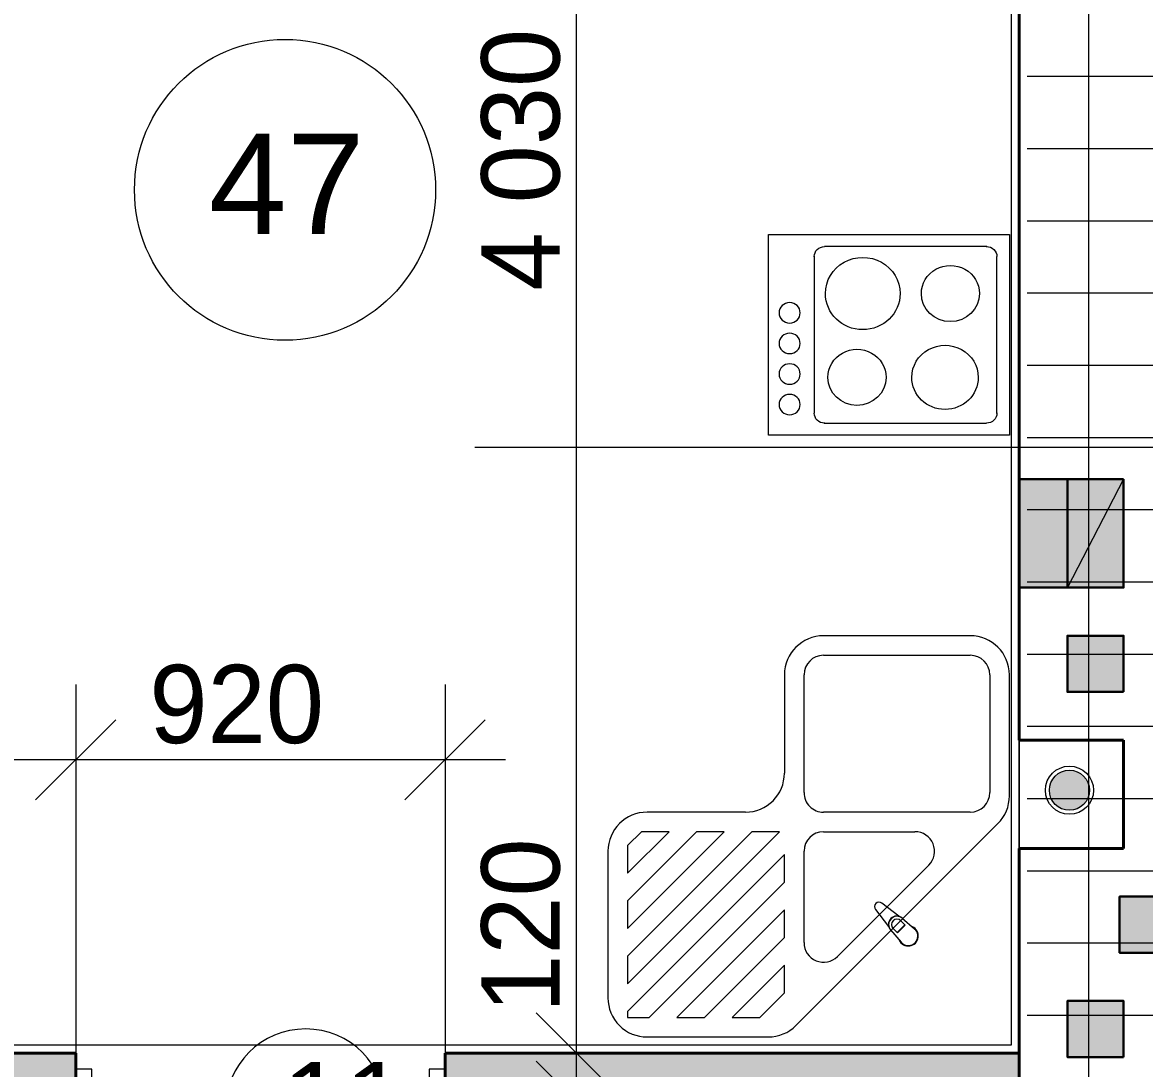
# Model space of a CAD drawing. Header units: millimetres. Extents: x 34793 to 548874, y -40792 to 166450.
# Drawn here: x 521864 to 524659, y 150887 to 153494 of the extents above; entities that cross this region are included whole.
import ezdxf
from ezdxf.enums import TextEntityAlignment as Align

# ---------------------------------------------------------------- set-up
doc = ezdxf.new("R2010")
doc.units = ezdxf.units.MM
doc.header["$MEASUREMENT"] = 0
doc.linetypes.add('Штрихштриховая', pattern=[15500, 10000, -2000, 1500, -2000])
for name, color, linetype, lineweight in [('0_Ном._пера__19', 255, 'Continuous', 0), ('0_Ном._пера__41', 7, 'Continuous', 30), ('Армування_Ном._пера__1', 7, 'Continuous', 13), ('Двери ArchiCAD_Ном._пера__1', 7, 'Continuous', 13), ('Двери ArchiCAD_Ном._пера__21', 7, 'Continuous', 20), ('Двери ArchiCAD_Ном._пера__41', 7, 'Continuous', 30), ('Двери ArchiCAD_Ном._пера__61', 7, 'Continuous', 40), ('Интерьер- Перегородка_Ном._пера__61', 7, 'Continuous', 40), ('Колонны_Ном._пера__1', 7, 'Continuous', 13), ('Колонны_Ном._пера__21', 7, 'Continuous', 20), ('Колонны_Ном._пера__41', 7, 'Continuous', 30), ('Окна ArchiCAD_Ном._пера__12', 15, 'Continuous', 18), ('Паспорта зон ArchiCAD_Ном._пера__21', 7, 'Continuous', 20), ('перегородки_Ном._пера__61', 7, 'Continuous', 40), ('Сантех. 1_Ном._пера__10', 134, 'Continuous', 18)]:
    doc.layers.add(name, color=color, linetype=linetype, lineweight=lineweight)
for name, color, linetype, lineweight, true_color in [('0_Ном._пера__98', 7, 'Continuous', 13, 0x001f3e), ('Колонны_Ном._пера__92', 7, 'Continuous', 13, 0xbf8080), ('Маркеры дверей ArchiCAD_Ном._пера__3', 7, 'Continuous', 18, 0xdd5800), ('перегородки_Ном._пера__102', 7, 'Continuous', 60, 0xcccccc), ('Перекрытия_Ном._пера__191', 7, 'Continuous', 0, 0xe8e8e8), ('Перекрытия_Ном._пера__4', 7, 'Continuous', 20, 0x016515), ('РОЗМІРИ ПЕРЕГОРОДОК_Ном._пера__98', 7, 'Continuous', 13, 0x001f3e)]:
    doc.layers.add(name, color=color, linetype=linetype, lineweight=lineweight, true_color=true_color)
for name, color, linetype in [('Двери ArchiCAD', 7, 'Continuous'), ('Интерьер- Перегородка', 7, 'Continuous'), ('Колонны', 7, 'Continuous'), ('Окна ArchiCAD', 7, 'Continuous'), ('перегородки', 7, 'Continuous'), ('Перекрытия', 7, 'Continuous'), ('пЛОЩІ 2 ПОВЕРХУ', 7, 'Continuous'), ('РОЗМІРИ ПЕРЕГОРОДОК', 7, 'Continuous'), ('Сантех. 1', 7, 'Continuous')]:
    doc.layers.add(name, color=color, linetype=linetype)
doc.styles.add('СГЕНЕРИР_СТИЛЬ_1', font='')
doc.styles.add('СГЕНЕРИР_СТИЛЬ_2', font='')
doc.styles.add('СГЕНЕРИР_СТИЛЬ_3', font='')
doc.styles.get('СГЕНЕРИР_СТИЛЬ_1').set_extended_font_data('Arial')
doc.styles.get('СГЕНЕРИР_СТИЛЬ_2').set_extended_font_data('Century Gothic', bold=True)
doc.styles.get('СГЕНЕРИР_СТИЛЬ_3').set_extended_font_data('Century Gothic')
doc.dimstyles.new('СГЕНЕРИР_СТИЛЬ__11', dxfattribs={"dimtxt": 195.000005, "dimasz": 190, "dimexe": 0.18, "dimexo": 0, "dimgap": 0.09, "dimtad": 1, "dimtih": 1, "dimtoh": 1, "dimdec": 0, "dimzin": 0, "dimdsep": 46, "dimtxsty": 'СГЕНЕРИР_СТИЛЬ_3', "dimblk": 'ARROWHEAD_6', "dimblk1": 'ARROWHEAD_6', "dimblk2": 'ARROWHEAD_6', "dimcen": 0.09, "dimclrd": 256, "dimclre": 256, "dimclrt": 256, "dimadec": 0, "dimazin": 0, "dimtfac": 1, "dimtdec": 4, "dimtmove": 2, "dimatfit": 3, "dimfxl": 0, "dimtolj": 1, "dimtzin": 0, "dimarcsym": 0})
doc.dimstyles.new('СГЕНЕРИР_СТИЛЬ__3', dxfattribs={"dimtxt": 195.000005, "dimasz": 190, "dimexe": 0.18, "dimexo": 0, "dimgap": 0.09, "dimtad": 1, "dimdec": 0, "dimzin": 0, "dimdsep": 46, "dimtxsty": 'СГЕНЕРИР_СТИЛЬ_3', "dimblk": 'ARROWHEAD_6', "dimblk1": 'ARROWHEAD_6', "dimblk2": 'ARROWHEAD_6', "dimcen": 0.09, "dimclrd": 256, "dimclre": 256, "dimclrt": 256, "dimadec": 0, "dimazin": 0, "dimtfac": 1, "dimtdec": 4, "dimtmove": 0, "dimatfit": 3, "dimfxl": 0, "dimtolj": 1, "dimtzin": 0, "dimarcsym": 0})
doc.dimstyles.new('СГЕНЕРИР_СТИЛЬ__4', dxfattribs={"dimtxt": 195.000005, "dimasz": 190, "dimexe": 0.18, "dimexo": 0, "dimgap": 0.09, "dimtad": 1, "dimtih": 1, "dimtoh": 1, "dimdec": 0, "dimzin": 0, "dimdsep": 46, "dimtxsty": 'СГЕНЕРИР_СТИЛЬ_3', "dimblk": 'ARROWHEAD_6', "dimblk1": 'ARROWHEAD_6', "dimblk2": 'ARROWHEAD_6', "dimcen": 0.09, "dimclrd": 256, "dimclre": 256, "dimclrt": 256, "dimadec": 0, "dimazin": 0, "dimtfac": 1, "dimtdec": 4, "dimtmove": 0, "dimatfit": 3, "dimfxl": 0, "dimtolj": 1, "dimtzin": 0, "dimarcsym": 0})
doc.dimstyles.new('СГЕНЕРИР_СТИЛЬ__7', dxfattribs={"dimtxt": 200, "dimasz": 190, "dimexe": 0.18, "dimexo": 0, "dimgap": 0.09, "dimtad": 1, "dimtih": 1, "dimtoh": 1, "dimdec": 0, "dimzin": 0, "dimdsep": 46, "dimtxsty": 'СГЕНЕРИР_СТИЛЬ_2', "dimblk": 'ARROWHEAD_6', "dimblk1": 'ARROWHEAD_6', "dimblk2": 'ARROWHEAD_6', "dimcen": 0.09, "dimclrd": 256, "dimclre": 256, "dimclrt": 256, "dimadec": 0, "dimazin": 0, "dimtfac": 1, "dimtdec": 4, "dimtmove": 0, "dimatfit": 3, "dimfxl": 0, "dimtolj": 1, "dimtzin": 0, "dimarcsym": 0})

# ---------------------------------------------------------------- blocks, each defined once
blk = doc.blocks.new('Перекрытие_4', base_point=(524347, 152515.6))
at = {"layer": 'Перекрытия_Ном._пера__191', "linetype": 'Continuous', "flags": 128}
blk.add_lwpolyline([(524347, 152515.6), (524347, 148625.6), (517547, 148625.6), (517547, 155075.6), (524347, 155075.6)], close=True, dxfattribs=at)
blk = doc.blocks.new('Кухня_47_31', base_point=(522518.2, 153077))
at = {"layer": 'Паспорта зон ArchiCAD_Ном._пера__21', "linetype": 'Continuous'}
blk.add_circle((522518.2, 153077), 375, dxfattribs=at)
at = {"linetype": 'Continuous', "lineweight": 0, "flags": 1}
for tag in ['ROOM_NAME', 'ROOM_AREA', 'ROOM_PERIM', 'ROOM_WALLS_SURF', 'ROOM_DOORS_SURF', 'ROOM_WINDS_SURF', 'ROOM_BASELEV', 'ROOM_HEIGHT', 'ROOM_NET_AREA', 'ROOM_REDUCED_AREA', 'ROOM_CALC_AREA', 'ROOM_VOLUME']:
    blk.add_attdef(tag, text='', height=200, dxfattribs=at).set_placement((522518.2, 153019.8), align=Align.BOTTOM_LEFT)
at = {"layer": 'Паспорта зон ArchiCAD_Ном._пера__21', "style": 'СГЕНЕРИР_СТИЛЬ_1'}
blk.add_attdef('ROOM_NUMBER', text='', height=250, dxfattribs=at).set_placement((522328.5, 152892.3), align=Align.BOTTOM_LEFT)
blk = doc.blocks.new('Ниша 12')
at = {"layer": 'Окна ArchiCAD_Ном._пера__12', "linetype": 'Continuous'}
blk.add_line((-135, 260), (135, 260), dxfattribs=at)
blk = doc.blocks.new('Дверь 1польная входная 10_4')
at = {"layer": 'Двери ArchiCAD_Ном._пера__1', "linetype": 'Continuous'}
for p, q in [((-472, 0), (-510, 0)), ((-510, 0), (-510, -75)), ((-472, -75), (-472, 0)), ((510, 0), (472, 0)), ((472, 0), (472, -75)), ((510, -75), (510, 0)), ((-510, -75), (-472, -75)), ((472, -75), (510, -75))]:
    blk.add_line(p, q, dxfattribs=at)
at = {"layer": 'Двери ArchiCAD_Ном._пера__21', "linetype": 'Continuous'}
blk.add_line((-472, 0), (472, 944), dxfattribs=at)
at = {"layer": 'Двери ArchiCAD_Ном._пера__41', "linetype": 'Continuous'}
blk.add_line((472, 0), (472, 944), dxfattribs=at)
at = {"layer": 'Двери ArchiCAD_Ном._пера__61', "linetype": 'Continuous'}
for p, q in [((-510, 130), (-510, -380)), ((510, 130), (510, -380))]:
    blk.add_line(p, q, dxfattribs=at)
blk = doc.blocks.new('Маркер двери 12_22')
at = {"layer": 'Маркеры дверей ArchiCAD_Ном._пера__3', "linetype": 'Continuous'}
for start, end in [(0, 180), (180, 0)]:
    blk.add_arc((0, -329.4), 200, start, end, dxfattribs=at)
at = {"layer": 'Маркеры дверей ArchiCAD_Ном._пера__3', "insert": (140.3, -614.6), "char_height": 200, "attachment_point": 7, "rotation": 90, "style": 'СГЕНЕРИР_СТИЛЬ_1'}
blk.add_mtext('{\\C7;д24*}', dxfattribs=at)
blk = doc.blocks.new('Стена_36', base_point=(524857, 152185.6))
at = {"layer": 'Интерьер- Перегородка_Ном._пера__61', "linetype": 'Continuous'}
for p, q in [((524347, 151705.6), (524607, 151705.6)), ((524607, 151435.6), (524607, 151705.6)), ((524347, 151435.6), (524607, 151435.6))]:
    blk.add_line(p, q, dxfattribs=at)
at = {"layer": 'Интерьер- Перегородка_Ном._пера__61', "linetype": 'Continuous', "flags": 128}
for points in [[(524347, 152185.6), (524347, 151705.6)], [(524857, 150285.6), (524857, 152185.6)], [(524347, 151435.6), (524347, 150285.6)], [(524347, 149265.6), (524347, 148745.6)], [(524857, 148745.6), (524857, 149265.6)]]:
    blk.add_lwpolyline(points, dxfattribs=at)
at = {"layer": 'Двери ArchiCAD', "color": 15, "linetype": 'Continuous', "lineweight": 18, "zscale": 1000, "rotation": 269.9999995579175}
blk.add_blockref('Дверь 1польная входная 10_4', (524727, 149775.6), dxfattribs=at)
at = {"layer": 'Маркеры дверей ArchiCAD_Ном._пера__3', "linetype": 'Continuous', "rotation": 270}
blk.add_blockref('Маркер двери 12_22', (524857, 149775.6), dxfattribs=at)
at = {"layer": 'Окна ArchiCAD', "color": 15, "linetype": 'Continuous', "lineweight": 18, "zscale": 1000, "rotation": 89.99999955791746}
blk.add_blockref('Ниша 12', (524607, 151570.6), dxfattribs=at)
blk = doc.blocks.new('Стена_57', base_point=(524857, 154955.6))
at = {"layer": 'Интерьер- Перегородка_Ном._пера__61', "linetype": 'Continuous', "flags": 128}
for points in [[(524347, 154955.6), (524347, 152185.6)], [(524857, 154955.6), (524347, 154955.6)], [(524857, 152695.6), (524857, 154445.6)]]:
    blk.add_lwpolyline(points, dxfattribs=at)
blk = doc.blocks.new('Д1 Витрина 1 10_14')
at = {"layer": 'Двери ArchiCAD_Ном._пера__1', "linetype": 'Continuous'}
for p, q in [((-460, 0), (-460, -80)), ((-420, 0), (-460, 0)), ((-420, -40), (-420, 0)), ((420, 0), (420, -40)), ((460, 0), (420, 0)), ((460, -80), (460, 0)), ((-420, -65.4), (-420, -40)), ((420, -40), (420, -65.4)), ((-460, -80), (-420, -80)), ((-420, -80), (-420, -65.4)), ((420, -65.4), (420, -80)), ((420, -80), (460, -80))]:
    blk.add_line(p, q, dxfattribs=at)
at = {"layer": 'Двери ArchiCAD_Ном._пера__21', "linetype": 'Continuous'}
blk.add_line((-420, 0), (420, 840), dxfattribs=at)
at = {"layer": 'Двери ArchiCAD_Ном._пера__41', "linetype": 'Continuous'}
blk.add_line((420, 0), (420, 840), dxfattribs=at)
at = {"layer": 'Двери ArchiCAD_Ном._пера__61', "linetype": 'Continuous'}
for p, q in [((-460, 0), (-460, -120)), ((460, 0), (460, -120))]:
    blk.add_line(p, q, dxfattribs=at)
blk = doc.blocks.new('Маркер двери 12_39')
at = {"layer": 'Маркеры дверей ArchiCAD_Ном._пера__3', "linetype": 'Continuous'}
for start, end in [(0, 180), (180, 0)]:
    blk.add_arc((-112.7, 20), 200, start, end, dxfattribs=at)
at = {"layer": 'Маркеры дверей ArchiCAD_Ном._пера__3', "insert": (109.5, 160.3), "char_height": 200, "attachment_point": 7, "rotation": 180, "style": 'СГЕНЕРИР_СТИЛЬ_1'}
blk.add_mtext('{\\C7;д11}', dxfattribs=at)
blk = doc.blocks.new('Стена_74', base_point=(524857, 150925.6))
at = {"layer": 'перегородки_Ном._пера__102', "linetype": 'Continuous'}
for points in [[(521997, 150805.6), (521997, 150925.6), (521347, 150925.6), (521347, 150805.6)], [(524347, 150805.6), (524347, 150925.6), (522917, 150925.6), (522917, 150805.6)]]:
    blk.add_hatch(color=256, dxfattribs=at).paths.add_polyline_path(points)
at = {"layer": 'перегородки_Ном._пера__61', "linetype": 'Continuous', "flags": 128}
for points in [[(521997, 150925.6), (521347, 150925.6)], [(524347, 150925.6), (522917, 150925.6)], [(524347, 150805.6), (524347, 150925.6)]]:
    blk.add_lwpolyline(points, dxfattribs=at)
at = {"layer": 'Двери ArchiCAD', "color": 15, "linetype": 'Continuous', "lineweight": 18, "zscale": 1000, "rotation": 180}
blk.add_blockref('Д1 Витрина 1 10_14', (522457, 150805.6), dxfattribs=at)
at = {"layer": 'Маркеры дверей ArchiCAD_Ном._пера__3', "linetype": 'Continuous', "rotation": 180}
blk.add_blockref('Маркер двери 12_39', (522457, 150805.6), dxfattribs=at)
blk = doc.blocks.new('*D625')
at = {"layer": '0_Ном._пера__98', "linetype": 'Continuous'}
for p, q in [((490797, 158436.6), (490797, 155595.6)), ((491707, 158436.6), (491707, 155595.6)), ((490697, 158149.1), (490897, 158349.1)), ((491607, 158149.1), (491807, 158349.1)), ((491707, 158249.1), (490797, 158249.1))]:
    blk.add_line(p, q, dxfattribs=at)
at = {"layer": '0_Ном._пера__98', "insert": (491014.9, 158289.1), "char_height": 200, "attachment_point": 7, "style": 'СГЕНЕРИР_СТИЛЬ_2'}
blk.add_mtext('{910}', dxfattribs=at)
blk = doc.blocks.new('ARROWHEAD_6')
at = {"color": 0, "linetype": 'Continuous', "lineweight": 0}
for p, q in [((-0.5, -0.5), (0.5, 0.5)), ((0, 0), (-1, 0))]:
    blk.add_line(p, q, dxfattribs=at)
blk = doc.blocks.new('*D626')
at = {"layer": '0_Ном._пера__98', "linetype": 'Continuous'}
for p, q in [((490287, 158436.6), (490287, 155595.6)), ((490797, 158436.6), (490797, 155595.6)), ((490187, 158149.1), (490387, 158349.1)), ((490697, 158149.1), (490897, 158349.1)), ((490797, 158249.1), (490287, 158249.1))]:
    blk.add_line(p, q, dxfattribs=at)
at = {"layer": '0_Ном._пера__98', "insert": (490304.9, 158519.1), "char_height": 200, "attachment_point": 7, "style": 'СГЕНЕРИР_СТИЛЬ_2'}
blk.add_mtext('{510}', dxfattribs=at)
blk = doc.blocks.new('*D627')
at = {"layer": '0_Ном._пера__98', "linetype": 'Continuous'}
for p, q in [((490017, 158436.6), (490017, 155595.6)), ((490287, 158436.6), (490287, 155595.6)), ((490117, 158349.1), (489917, 158149.1)), ((490187, 158149.1), (490387, 158349.1)), ((490017, 158249.1), (489867, 158249.1)), ((490287, 158249.1), (490017, 158249.1))]:
    blk.add_line(p, q, dxfattribs=at)
at = {"layer": '0_Ном._пера__98', "insert": (489442.7, 158289.1), "char_height": 200, "attachment_point": 7, "style": 'СГЕНЕРИР_СТИЛЬ_2'}
blk.add_mtext('{270}', dxfattribs=at)
blk = doc.blocks.new('*D646')
at = {"layer": 'РОЗМІРИ ПЕРЕГОРОДОК_Ном._пера__98', "linetype": 'Continuous'}
for p, q in [((523243.8, 155105.6), (523243.8, 154955.6)), ((523343.8, 154855.6), (523143.8, 155055.6)), ((522257, 154955.6), (523431.3, 154955.6)), ((523243.8, 154955.6), (523243.8, 150925.6)), ((523343.8, 150825.6), (523143.8, 151025.6)), ((523056.3, 150925.6), (523431.3, 150925.6))]:
    blk.add_line(p, q, dxfattribs=at)
at = {"layer": 'РОЗМІРИ ПЕРЕГОРОДОК_Ном._пера__98', "char_height": 195, "attachment_point": 7, "rotation": 90, "style": 'СГЕНЕРИР_СТИЛЬ_3'}
for s, insert in [('{4\xa0030}', (523204.8, 152825.9)), ('{120}', (523204.8, 151025.6))]:
    blk.add_mtext(s, dxfattribs=dict(at, insert=insert))
blk = doc.blocks.new('*D647')
at = {"layer": 'РОЗМІРИ ПЕРЕГОРОДОК_Ном._пера__98', "linetype": 'Continuous'}
for p, q in [((523343.8, 150825.6), (523143.8, 151025.6)), ((523056.3, 150925.6), (523431.3, 150925.6)), ((523243.8, 150925.6), (523243.8, 150805.6)), ((523343.8, 150705.6), (523143.8, 150905.6)), ((523056.3, 150805.6), (523431.3, 150805.6))]:
    blk.add_line(p, q, dxfattribs=at)
blk = doc.blocks.new('*D648')
at = {"layer": 'РОЗМІРИ ПЕРЕГОРОДОК_Ном._пера__98', "linetype": 'Continuous'}
for p, q in [((523343.8, 150705.6), (523143.8, 150905.6)), ((523056.3, 150805.6), (523431.3, 150805.6)), ((523243.8, 150805.6), (523243.8, 148745.6)), ((523143.8, 148845.6), (523343.8, 148645.6)), ((523056.3, 148745.6), (524347, 148745.6)), ((523243.8, 148745.6), (523243.8, 148595.6))]:
    blk.add_line(p, q, dxfattribs=at)
at = {"layer": 'РОЗМІРИ ПЕРЕГОРОДОК_Ном._пера__98', "insert": (523204.8, 149432.4), "char_height": 195, "attachment_point": 7, "rotation": 90, "style": 'СГЕНЕРИР_СТИЛЬ_3'}
blk.add_mtext('{2\xa0060}', dxfattribs=at)
blk = doc.blocks.new('*D649')
at = {"layer": 'РОЗМІРИ ПЕРЕГОРОДОК_Ном._пера__98', "linetype": 'Continuous'}
for p, q in [((521997, 151843.8), (521997, 150925.6)), ((522917, 151843.8), (522917, 150925.6)), ((521897, 151556.3), (522097, 151756.3)), ((522817, 151556.3), (523017, 151756.3)), ((522917, 151656.3), (521997, 151656.3)), ((523067, 151656.3), (522917, 151656.3))]:
    blk.add_line(p, q, dxfattribs=at)
at = {"layer": 'РОЗМІРИ ПЕРЕГОРОДОК_Ном._пера__98', "insert": (522180.2, 151695.3), "char_height": 195, "attachment_point": 7, "style": 'СГЕНЕРИР_СТИЛЬ_3'}
blk.add_mtext('{920}', dxfattribs=at)
blk = doc.blocks.new('*D650')
at = {"layer": 'РОЗМІРИ ПЕРЕГОРОДОК_Ном._пера__98', "linetype": 'Continuous'}
for p, q in [((521347, 151843.8), (521347, 150925.6)), ((521997, 151843.8), (521997, 150925.6)), ((521447, 151756.3), (521247, 151556.3)), ((521897, 151556.3), (522097, 151756.3)), ((521347, 151656.3), (521197, 151656.3)), ((521997, 151656.3), (521347, 151656.3))]:
    blk.add_line(p, q, dxfattribs=at)
at = {"layer": 'РОЗМІРИ ПЕРЕГОРОДОК_Ном._пера__98', "insert": (521404.7, 151695.3), "char_height": 195, "attachment_point": 7, "style": 'СГЕНЕРИР_СТИЛЬ_3'}
blk.add_mtext('{650}', dxfattribs=at)
blk = doc.blocks.new('*D821')
at = {"layer": 'РОЗМІРИ ПЕРЕГОРОДОК_Ном._пера__98', "linetype": 'Continuous'}
for p, q in [((521347, 153581.1), (521347, 153956.1)), ((524347, 153581.1), (524347, 153956.1)), ((521447, 153868.6), (521247, 153668.6)), ((524247, 153668.6), (524447, 153868.6)), ((521347, 153768.6), (524347, 153768.6)), ((524347, 153768.6), (524497, 153768.6))]:
    blk.add_line(p, q, dxfattribs=at)
at = {"layer": 'РОЗМІРИ ПЕРЕГОРОДОК_Ном._пера__98', "insert": (522503.8, 153807.6), "char_height": 195, "attachment_point": 7, "style": 'СГЕНЕРИР_СТИЛЬ_3'}
blk.add_mtext('{3\xa0000}', dxfattribs=at)
blk = doc.blocks.new('Колонна_19', base_point=(524472.2, 151580.6))
at = {"layer": 'Колонны', "linetype": 'Continuous', "lineweight": 0, "true_color": 0xffffff}
blk.add_hatch(color=7, dxfattribs=at).paths.add_polyline_path([(524522.2, 151580.6, 0.414214), (524472.2, 151630.6, 0.414214), (524422.2, 151580.6, 0.414214), (524472.2, 151530.6, 0.414214)])
at = {"layer": 'Колонны_Ном._пера__1', "linetype": 'Continuous'}
blk.add_circle((524472.2, 151580.6), 60, dxfattribs=at)
at = {"layer": 'Колонны_Ном._пера__21', "linetype": 'Continuous'}
blk.add_circle((524472.2, 151580.6), 50, dxfattribs=at)
blk = doc.blocks.new('Колонна_24', base_point=(524537, 151895.6))
at = {"layer": 'Колонны', "linetype": 'Continuous', "lineweight": 0, "true_color": 0xffffff}
blk.add_hatch(color=7, dxfattribs=at).paths.add_polyline_path([(524607, 151825.6), (524607, 151965.6), (524467, 151965.6), (524467, 151825.6)])
at = {"layer": 'Колонны_Ном._пера__41', "linetype": 'Continuous', "flags": 128}
blk.add_lwpolyline([(524607, 151825.6), (524607, 151965.6), (524467, 151965.6), (524467, 151825.6)], close=True, dxfattribs=at)
blk = doc.blocks.new('Колонна_25', base_point=(524537, 150985.6))
at = {"layer": 'Колонны', "linetype": 'Continuous', "lineweight": 0, "true_color": 0xffffff}
blk.add_hatch(color=7, dxfattribs=at).paths.add_polyline_path([(524607, 150915.6), (524607, 151055.6), (524467, 151055.6), (524467, 150915.6)])
at = {"layer": 'Колонны_Ном._пера__41', "linetype": 'Continuous', "flags": 128}
blk.add_lwpolyline([(524607, 150915.6), (524607, 151055.6), (524467, 151055.6), (524467, 150915.6)], close=True, dxfattribs=at)
blk = doc.blocks.new('Колонна_36', base_point=(524537, 152220.6))
at = {"layer": 'Колонны_Ном._пера__92', "linetype": 'Continuous'}
blk.add_hatch(color=256, dxfattribs=at).paths.add_polyline_path([(524607, 152355.6), (524467, 152355.6), (524467, 152085.6), (524607, 152085.6)])
at = {"layer": 'Колонны_Ном._пера__1', "linetype": 'Continuous'}
blk.add_line((524607, 152355.6), (524467, 152085.6), dxfattribs=at)
at = {"layer": 'Колонны_Ном._пера__41', "linetype": 'Continuous', "flags": 128}
blk.add_lwpolyline([(524607, 152355.6), (524467, 152355.6), (524467, 152085.6), (524607, 152085.6)], close=True, dxfattribs=at)
blk = doc.blocks.new('Колонна_43', base_point=(524472.2, 151580.6))
at = {"layer": 'Колонны', "linetype": 'Continuous', "lineweight": 0, "true_color": 0xffffff}
blk.add_hatch(color=7, dxfattribs=at).paths.add_polyline_path([(524522.2, 151580.6, 0.414214), (524472.2, 151630.6, 0.414214), (524422.2, 151580.6, 0.414214), (524472.2, 151530.6, 0.414214)])
at = {"layer": 'Колонны_Ном._пера__1', "linetype": 'Continuous'}
blk.add_circle((524472.2, 151580.6), 60, dxfattribs=at)
at = {"layer": 'Колонны_Ном._пера__21', "linetype": 'Continuous'}
blk.add_circle((524472.2, 151580.6), 50, dxfattribs=at)
blk = doc.blocks.new('Колонна_64', base_point=(524667, 151245.6))
at = {"layer": 'Колонны', "linetype": 'Continuous', "lineweight": 0, "true_color": 0xffffff}
blk.add_hatch(color=7, dxfattribs=at).paths.add_polyline_path([(524737, 151175.6), (524737, 151315.6), (524597, 151315.6), (524597, 151175.6)])
at = {"layer": 'Колонны_Ном._пера__41', "linetype": 'Continuous', "flags": 128}
blk.add_lwpolyline([(524737, 151175.6), (524737, 151315.6), (524597, 151315.6), (524597, 151175.6)], close=True, dxfattribs=at)
blk = doc.blocks.new('Corner Sink 70')
at = {"layer": 'Сантех. 1_Ном._пера__10', "linetype": 'Continuous'}
for p, q in [((902.6, 1000), (600.3, 1000)), ((902.6, 1000), (600.7, 1000)), ((28.5, 468.2), (531.8, 971.5)), ((560.3, 820.9), (690.7, 951.3)), ((621.8, 951.3), (560.3, 889.8)), ((560.3, 683.1), (828.5, 951.3)), ((759.6, 951.3), (560.3, 752)), ((897.4, 951.3), (560.3, 614.2)), ((690.7, 951.3), (621.8, 951.3)), ((828.5, 951.3), (759.6, 951.3)), ((951.3, 951.3), (897.4, 951.3)), ((951.3, 936.3), (951.3, 951.3)), ((560.3, 545.3), (951.3, 936.3)), ((1000, 537.1), (1000, 902.6)), ((1000, 537.1), (1000, 902.6)), ((560.3, 889.8), (560.3, 820.9)), ((560.3, 889.8), (560.3, 820.9)), ((951.3, 867.4), (572.3, 488.4)), ((951.3, 798.5), (951.3, 867.4)), ((200.8, 571.6), (428.4, 799.2)), ((641.2, 488.4), (951.3, 798.5)), ((269.9, 763.9), (266.4, 767.3)), ((296.4, 733.3), (269.9, 763.9)), ((511.6, 764.8), (511.6, 537.1)), ((236.1, 730.1), (232.6, 733.7)), ((266.7, 703.6), (236.1, 730.1)), ((259.9, 720.9), (279.1, 740.1)), ((260.4, 720.4), (279.6, 739.6)), ((279.1, 740.1), (289.6, 729.6)), ((560.3, 752), (560.3, 683.1)), ((560.3, 752), (560.3, 683.1)), ((951.3, 729.6), (710.1, 488.4)), ((951.3, 660.7), (951.3, 729.6)), ((270.4, 710.4), (259.9, 720.9)), ((275.7, 699.2), (317.8, 666.5)), ((333.5, 682.2), (300.8, 724.3)), ((779, 488.4), (951.3, 660.7)), ((560.3, 614.2), (560.3, 545.3)), ((560.3, 614.2), (560.3, 545.3)), ((951.3, 591.8), (847.9, 488.4)), ((951.3, 522.9), (951.3, 591.8)), ((916.8, 488.4), (951.3, 522.9)), ((462.9, 488.4), (235.2, 488.4)), ((572.3, 488.4), (641.2, 488.4)), ((710.1, 488.4), (779, 488.4)), ((847.9, 488.4), (916.8, 488.4)), ((97.4, 439.7), (462.9, 439.7)), ((657.7, 439.7), (902.6, 439.7)), ((0, 399.3), (0, 97.4)), ((48.7, 97.4), (48.7, 391)), ((511.6, 391), (511.6, 97.4)), ((560.3, 97.4), (560.3, 342.3)), ((462.9, 48.7), (97.4, 48.7)), ((97.4, 0), (462.9, 0))]:
    blk.add_line(p, q, dxfattribs=at)
for centre, radius, start, end in [((600.7, 902.6), 97.4, 90.1806, 135), ((902.6, 902.6), 97.4, 0, 90), ((462.9, 764.8), 48.7, 0, 135.0002), ((251.9, 748.1), 25, 24.2856, 245.7144), ((251.9, 748.1), 24, 52.8374, 216.8967), ((279.7, 720.3), 21.1, 230.1696, 39.8304), ((280.2, 719.8), 21.1, 230.1696, 39.8304), ((280, 720), 13.6, 225, 45), ((324.7, 675.3), 11.2, 232.1389, 37.8611), ((235.2, 537.1), 48.7, 134.9998, 270), ((462.9, 537.1), 48.7, 270, 0), ((902.6, 537.1), 97.4, 270, 0), ((97.4, 399.3), 97.4, 135, 180), ((97.4, 391), 48.7, 90, 180), ((462.9, 391), 48.7, 0, 90), ((657.7, 342.3), 97.4, 90, 180), ((97.4, 97.4), 97.4, 180, 270), ((97.4, 97.4), 48.7, 180, 270), ((462.9, 97.4), 48.7, 270, 0), ((462.9, 97.4), 97.4, 270, 0)]:
    blk.add_arc(centre, radius, start, end, dxfattribs=at)
blk = doc.blocks.new('Плита электр. верхн. пан 10')
at = {"layer": 'Сантех. 1_Ном._пера__10', "linetype": 'Continuous'}
for p, q in [((600, 500), (0, 500)), ((0, 500), (0, 0)), ((600, 0), (600, 500)), ((56.9, 470), (460.3, 470)), ((31, 55), (31, 445)), ((486.2, 445), (486.2, 55)), ((460.3, 30), (56.9, 30)), ((0, 0), (600, 0))]:
    blk.add_line(p, q, dxfattribs=at)
for centre, major_axis, start_param, end_param in [((56.9, 445), (25.9, 0), 1.570796, 3.141593), ((460.3, 445), (25.9, 0), 0, 1.570796), ((146.9, 353), (72.4, 0), 0, 3.141593), ((365.2, 353), (93.1, 0), 0, 3.141593), ((146.9, 353), (72.4, 0), 3.141593, 6.283185), ((365.2, 353), (93.1, 0), 3.141593, 6.283185), ((160.3, 144), (82.8, 0), 0, 3.141593), ((379.7, 144), (72.4, 0), 0, 3.141593), ((160.3, 144), (82.8, 0), 3.141593, 6.283185), ((379.7, 144), (72.4, 0), 3.141593, 6.283185), ((56.9, 55), (25.9, 0), 3.141593, 4.712389), ((460.3, 55), (25.9, 0), 4.712389, 6.283185)]:
    blk.add_ellipse(centre, major_axis=major_axis, ratio=0.966667, start_param=start_param, end_param=end_param, dxfattribs=at)
for centre in [(547.4, 304.8), (547.4, 228.6), (547.4, 152.4), (547.4, 76.2)]:
    blk.add_ellipse(centre, major_axis=(26.3, 0), ratio=0.966667, dxfattribs=at)
for p in [(56.9, 470), (486.2, 445), (31, 55), (460.3, 30)]:
    blk.add_point(p, dxfattribs=at)
blk = doc.blocks.new('Линия_33', base_point=(522991.2, 152435.6))
at = {"layer": 'Перекрытия_Ном._пера__4', "linetype": 'Штрихштриховая'}
blk.add_line((522991.2, 152435.6), (543408.5, 152435.6), dxfattribs=at)

msp = doc.modelspace()

# ---------------------------------------------------------------- hatches: boundary and pattern name
at = {"layer": '0_Ном._пера__19', "linetype": 'Continuous', "lineweight": 15}
msp.add_hatch(color=9, dxfattribs=at).paths.add_polyline_path([(524347, 152085.6), (524467, 152085.6), (524467, 152355.6), (524347, 152355.6)])
at = {"layer": 'Армування_Ном._пера__1', "linetype": 'Continuous'}
h = msp.add_hatch(dxfattribs=at)
h.set_pattern_fill('Плитка_керамическая', color=256, style=0, pattern_type=2)
h.set_pattern_definition([(0, (0, 0), (0, 180), []), (90, (0, 0), (-180, 0), [])])
h.paths.add_polyline_path([(524837, 152515.6), (524837, 150305.6), (524367, 150305.6), (524367, 154935.6), (524967, 154935.6), (524967, 154595.6), (524837, 154595.6)])

# ---------------------------------------------------------------- linework, layer by layer
at = {"layer": '0_Ном._пера__41', "linetype": 'Continuous', "flags": 128}
msp.add_lwpolyline([(524347, 152085.6), (524467, 152085.6), (524467, 152355.6), (524347, 152355.6)], close=True, dxfattribs=at)
at = {"layer": 'пЛОЩІ 2 ПОВЕРХУ', "color": 7, "linetype": 'Continuous', "lineweight": 0, "true_color": 0xffffff, "flags": 128}
msp.add_lwpolyline([(521377, 150945.6), (521377, 154935.6), (524327, 154935.6), (524327, 152185.6), (524327, 150945.6)], close=True, dxfattribs=at)

# ---------------------------------------------------------------- block references
at = {"layer": 'Интерьер- Перегородка'}
for name, p in [('Стена_57', (524857, 154955.6)), ('Стена_36', (524857, 152185.6))]:
    msp.add_blockref(name, p, dxfattribs=at)
at = {"layer": 'Колонны'}
for name, p in [('Колонна_36', (524537, 152220.6)), ('Колонна_24', (524537, 151895.6)), ('Колонна_19', (524472.2, 151580.6)), ('Колонна_43', (524472.2, 151580.6)), ('Колонна_64', (524667, 151245.6)), ('Колонна_25', (524537, 150985.6))]:
    msp.add_blockref(name, p, dxfattribs=at)
at = {"layer": 'перегородки'}
msp.add_blockref('Стена_74', (524857, 150925.6), dxfattribs=at)
at = {"layer": 'Перекрытия', "color": 254, "linetype": 'Continuous', "lineweight": 0, "true_color": 0xe8e8e8}
msp.add_blockref('Перекрытие_4', (524347, 152515.6), dxfattribs=at)
at = {"layer": 'Перекрытия', "color": 108, "linetype": 'Штрихштриховая', "lineweight": 20, "true_color": 0x016515}
msp.add_blockref('Линия_33', (522991.2, 152435.6), dxfattribs=at)
at = {"layer": 'пЛОЩІ 2 ПОВЕРХУ', "linetype": 'Continuous'}
ref = msp.add_blockref('Кухня_47_31', (522518.2, 153077), dxfattribs=at)
ref.add_attrib('ROOM_NUMBER', '47', dxfattribs={"layer": 'Паспорта зон ArchiCAD_Ном._пера__21', "color": 7, "linetype": 'Continuous', "height": 250, "style": 'СГЕНЕРИР_СТИЛЬ_1'}).set_placement((522328.5, 152892.3), align=Align.BOTTOM_LEFT)
at = {"layer": 'Сантех. 1', "color": 8, "linetype": 'Continuous', "lineweight": 13, "xscale": -1, "zscale": 1000}
msp.add_blockref('Плита электр. верхн. пан 10', (524322.6, 152465.6), dxfattribs=at)
at = {"layer": 'Сантех. 1', "color": 108, "linetype": 'Continuous', "lineweight": 20, "true_color": 0x016515, "zscale": 1000, "rotation": 180.0000810314662}
msp.add_blockref('Corner Sink 70', (524322.6, 151965.6), dxfattribs=at)

# ---------------------------------------------------------------- dimensions: what is measured, and where the dimension line sits
at = {"color": 158, "linetype": 'Continuous', "lineweight": 13, "true_color": 0x001f3e}
for p1, p2, picture, middle in [((490797, 148615.5), (490287, 148615.5), '*D626', (490529.8, 158619.1)), ((490287, 148615.5), (490017, 155595.6), '*D627', (489667.6, 158389.1)), ((491707, 155595.6), (490797, 148615.5), '*D625', (491239.8, 158389.1))]:
    dim = msp.add_linear_dim(base=(524347, 158249.1), p1=p1, p2=p2, angle=180, dimstyle='СГЕНЕРИР_СТИЛЬ__7', dxfattribs=at)
    dim.commit()
    dim.dimension.update_dxf_attribs({"geometry": picture, "text_midpoint": middle})
at = {"layer": 'РОЗМІРИ ПЕРЕГОРОДОК', "color": 158, "linetype": 'Continuous', "lineweight": 13, "true_color": 0x001f3e}
for base, p1, p2, angle, dimstyle, picture, middle in [((523243.8, 154955.6), (522257, 154955.6), (523042, 150925.6), 270, 'СГЕНЕРИР_СТИЛЬ__3', '*D646', (523107.3, 153160.2)), ((523243.8, 154955.6), (523042, 150805.6), (524347, 148745.6), 270, 'СГЕНЕРИР_СТИЛЬ__3', '*D648', (523107.3, 149766.7)), ((523243.8, 154955.6), (523042, 150925.6), (523042, 150805.6), 270, 'СГЕНЕРИР_СТИЛЬ__3', '*D647', (523107.3, 151244.9)), ((522917, 151656.3), (521997, 150925.6), (521347, 150925.6), 180, 'СГЕНЕРИР_СТИЛЬ__11', '*D650', (521624, 151792.8)), ((522917, 151656.3), (522917, 150925.6), (521997, 150925.6), 180, 'СГЕНЕРИР_СТИЛЬ__11', '*D649', (522399.5, 151792.8))]:
    dim = msp.add_linear_dim(base=base, p1=p1, p2=p2, angle=angle, dimstyle=dimstyle, dxfattribs=at)
    dim.commit()
    dim.dimension.update_dxf_attribs({"geometry": picture, "text_midpoint": middle})
dim = msp.add_linear_dim(base=(517547, 153768.6), p1=(521347, 151915.6), p2=(524347, 154955.6), dimstyle='СГЕНЕРИР_СТИЛЬ__4', dxfattribs=at)
dim.commit()
dim.dimension.update_dxf_attribs({"geometry": '*D821', "text_midpoint": (522838.1, 153905.1)})

doc.saveas('drawing.dxf')
